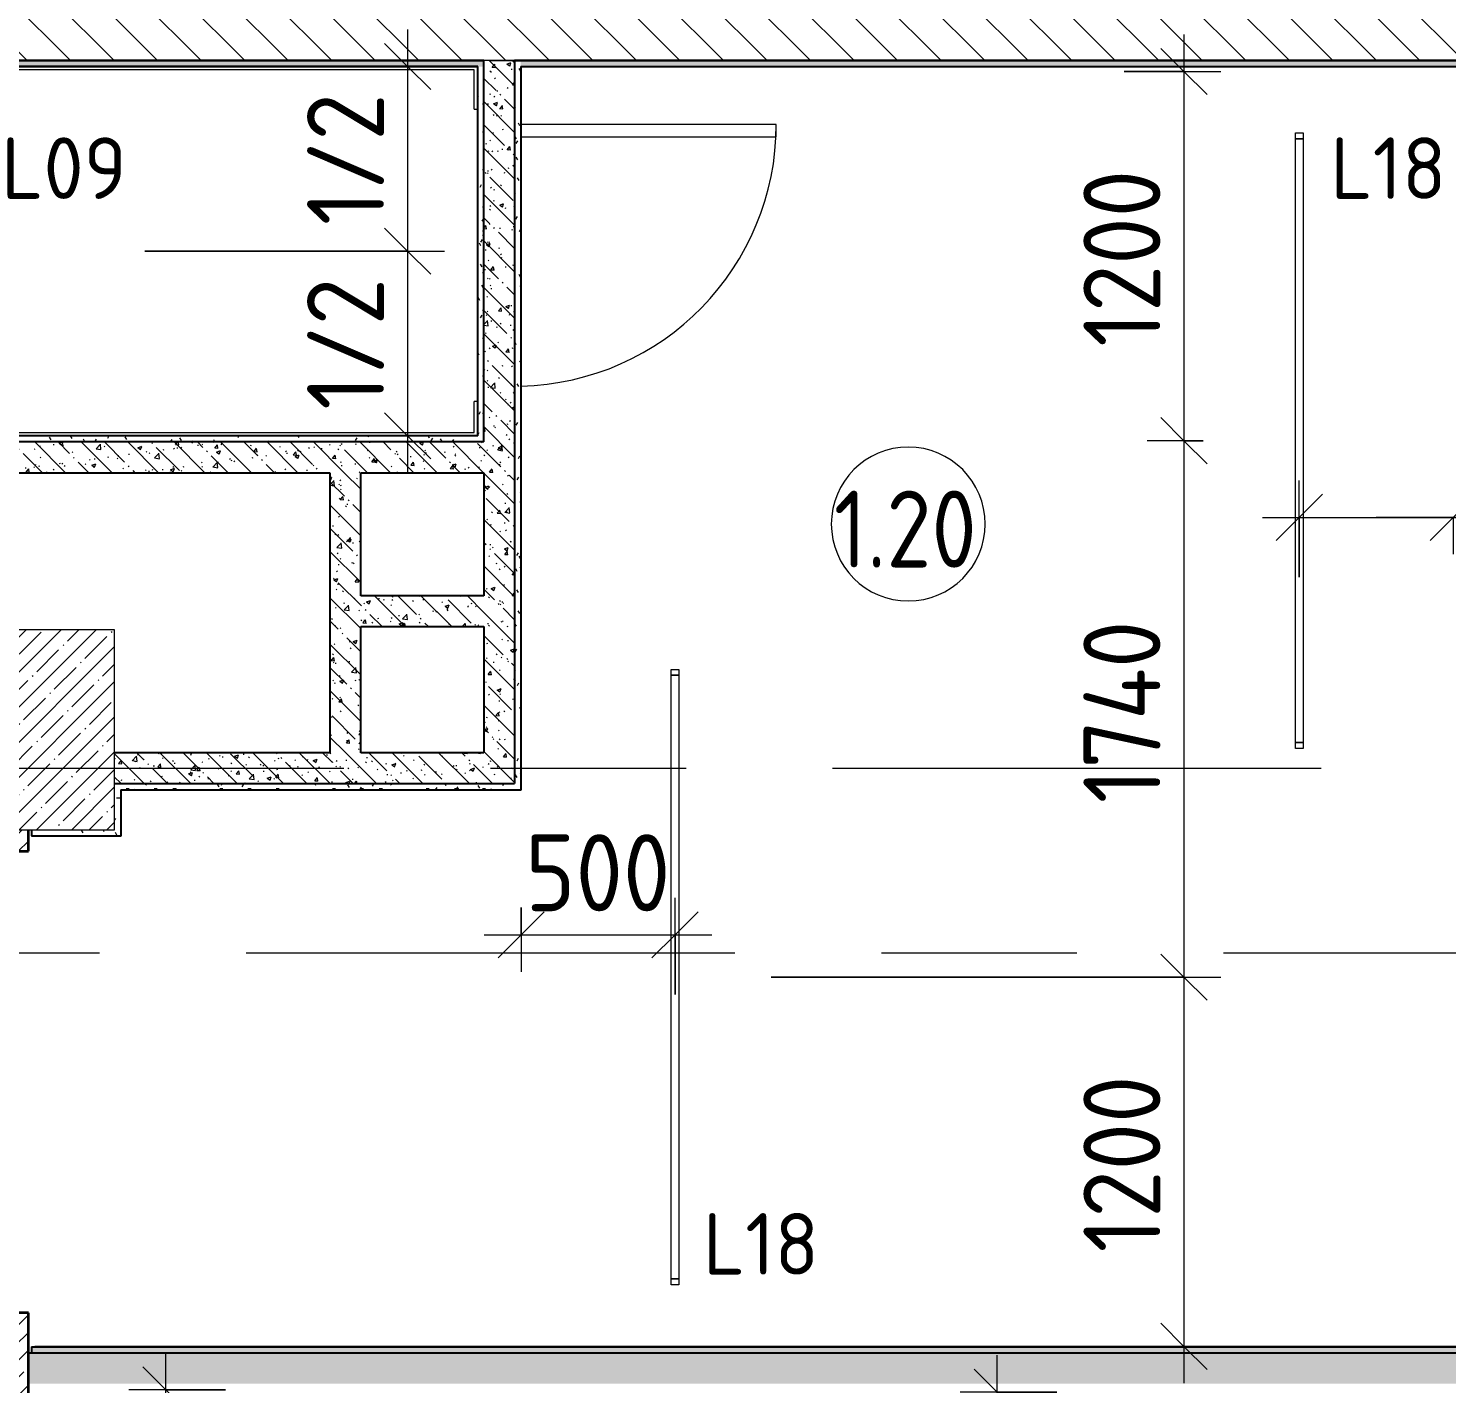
# Model space of a CAD drawing. Header units: millimetres. Extents: x 35802 to 233035, y -8553 to 29000.
# Drawn here: x 75700 to 80308, y 9100 to 13504 of the extents above; entities that cross this region are included whole.
import ezdxf

# ---------------------------------------------------------------- set-up
doc = ezdxf.new("R2010")
doc.units = ezdxf.units.MM
doc.linetypes.add('Осевая', pattern=[3175, 635, -476.25, 1587.5, -476.25])
for name, color, linetype, lineweight in [('A-ANNO-DIMS', 7, 'Continuous', 9), ('A-ANNO-DIMS-100', 7, 'Continuous', 9), ('A-AREA-IDEN', 7, 'Continuous', 9), ('A-DOOR', 7, 'Continuous', 9), ('A-DOOR-1', 7, 'Continuous', 13), ('A-WALL', 7, 'Continuous', 9), ('E-LITE-EQPM-IDEN', 7, 'Continuous', 9), ('I-WALL', 7, 'Continuous', 9), ('S-COLS', 7, 'Continuous', 9), ('Оси-2', 7, 'Осевая', 9)]:
    doc.layers.add(name, color=color, linetype=linetype, lineweight=lineweight)
for name, color, linetype, lineweight, true_color in [('A-WALL-1', 7, 'Continuous', 35, 0x3c3c3c), ('A-WALL-2', 7, 'Continuous', 25, 0x3c3c3c), ('A-WALL-FNSH-2', 7, 'Continuous', 13, 0x3c3c3c), ('E-LITE-EQPM-1', 1, 'Continuous', 9, 0xff0000)]:
    doc.layers.add(name, color=color, linetype=linetype, lineweight=lineweight, true_color=true_color)
doc.styles.add('GOST Common', font='GOST_Common.ttf', dxfattribs={"height": 200})
doc.styles.add('GOST Common_1', font='GOST_Common.ttf', dxfattribs={"width": 0.9, "height": 250})
doc.styles.add('ISOCPEUR', font='isocpeur.ttf', dxfattribs={"width": 0.9, "height": 250})
doc.dimstyles.new('ISO-2_5_0_9К_БОЛЬШОЙ', dxfattribs={"dimscale": 304.8, "dimtxt": 248.995294, "dimasz": 0.492126, "dimexe": 0.393701, "dimexo": 0.984252, "dimgap": 0, "dimtad": 1, "dimdec": 0, "dimrnd": 10, "dimzin": 0, "dimdsep": 46, "dimtxsty": 'ISOCPEUR', "dimblk1": 'OBLIQUE', "dimblk2": 'OBLIQUE', "dimsah": 1, "dimcen": 0.09, "dimdle": 0.393701, "dimazin": 0, "dimtfac": 1, "dimtdec": 4, "dimtix": 1, "dimtmove": 0, "dimatfit": 3, "dimfxl": 1, "dimtvp": 1, "dimtolj": 1, "dimtzin": 0, "dimarcsym": 2})
doc.dimstyles.new('ISO-2_5_0_9К_БОЛЬШОЙ_2', dxfattribs={"dimscale": 304.8, "dimtxt": 248.995294, "dimasz": 0.492126, "dimexe": 0.393701, "dimexo": 0.984252, "dimgap": 0, "dimtad": 1, "dimdec": 0, "dimrnd": 10, "dimzin": 0, "dimdsep": 46, "dimtxsty": 'ISOCPEUR', "dimblk1": 'OBLIQUE', "dimblk2": 'OBLIQUE', "dimsah": 1, "dimcen": 0.09, "dimdle": 0.393701, "dimazin": 0, "dimtfac": 1, "dimtdec": 4, "dimtix": 1, "dimtmove": 1, "dimatfit": 3, "dimfxl": 1, "dimtvp": 1, "dimtolj": 1, "dimtzin": 0, "dimarcsym": 2})
pattern_1 = [(135, (0, 0), (-75.43415, -75.43415), [106.68, -17.78, 3.556, -17.78]), (135, (0, 75.39), (-75.43415, -75.43415), []), (50, (0, 0), (127.52922, -11.15758), [13.335, -146.685]), (355, (0, 0), (-24.66966, 133.74002), [10.668, -117.348]), (100.451, (10.63, -0.93), (102.85973, 122.58178), [11.333, -124.663]), (46.184, (0, 35.56), (189.75516, -29.43036), [20.002, -220.027]), (96.636, (15.81, 33.1), (166.1822, 173.1996), [17, -186.995]), (351.184, (0, 35.56), (166.18393, 173.19757), [16.002, -176.022]), (21, (17.78, 26.67), (106.13027, -71.58603), [13.335, -146.685]), (326, (17.78, 26.67), (43.26188, 128.93175), [10.668, -117.348]), (71.451, (26.62, 20.7), (149.39198, 57.34505), [11.333, -124.663]), (37.5, (0, 0), (2.162228, 59.188357), [3.353, -112.573, 3.353, -115.773, -117.792]), (37.5, (0, 0), (2.162228, 59.188357), [-235.052, 3.353, -114.44]), (7.5, (0, 0), (46.773857, 70.126152), [3.353, -64.567, 3.353, -109.906, -44.894]), (7.5, (0, 0), (46.773857, 70.126152), [-181.178, 3.353, -41.542]), (327.5, (-39.65, 0), (94.91367, -4.010093), [3.353, -41.097, 3.353, -135.331, -184.023]), (327.5, (-39.65, 0), (94.91367, -4.010093), [-183.134, 3.353, -180.67]), (317.5, (-57.43, 0), (103.69057, 17.79882), [3.353, -54.432, 3.353, -88.748, -130.683]), (317.5, (-57.43, 0), (103.69057, 17.79882), [-149.885, 3.353, -127.33])]
pattern_2 = [(0, (0, 0), (121.92, 30.48), [10.058, -81.382, 10.058, -81.382, -487.68]), (0, (0, 0), (121.92, 30.48), [-182.88, 10.058, -172.822, 10.058, -81.382, -213.36]), (0, (0, 0), (121.92, 30.48), [-457.2, 10.058, -50.902, 10.058, -142.342]), (120, (45.72, 15.24), (-87.356454, 90.345817), [10.058, -81.382, 10.058, -81.382, -487.68]), (120, (45.72, 15.24), (-87.356454, 90.345817), [-182.88, 10.058, -172.822, 10.058, -81.382, -213.36]), (120, (45.72, 15.24), (-87.356454, 90.345817), [-457.2, 10.058, -50.902, 10.058, -142.342]), (240, (60.96, 76.2), (-34.563546, -120.825817), [10.058, -81.382, 10.058, -81.382, -487.68]), (240, (60.96, 76.2), (-34.563546, -120.825817), [-182.88, 10.058, -172.822, 10.058, -81.382, -213.36]), (240, (60.96, 76.2), (-34.563546, -120.825817), [-457.2, 10.058, -50.902, 10.058, -142.342])]

# ---------------------------------------------------------------- blocks, each defined once
blk = doc.blocks.new('BSC_Колонна _Прямоугольная - 650х500-23287315-План расстановки осветительного оборудования 1 этажа в осях 12-23')
at = {"layer": 'S-COLS'}
h = blk.add_hatch(dxfattribs=at)
h.set_pattern_fill('FP_32', color=256, style=0, pattern_type=2)
h.set_pattern_definition([(135, (11225, -75730), (-57.02463, -57.02463), []), (135, (11225, -75672.975), (-57.02463, -57.02463), [100.806, -20.161, 3.353, -16.808])])
h.paths.add_polyline_path([(325, -250), (325, 250), (-325, 250), (-325, -250), (169.3, -250)])
for p, q in [((325, 250), (-325, 250)), ((-325, 250), (-325, -250)), ((325, -250), (325, 250)), ((-325, -250), (325, -250))]:
    blk.add_line(p, q, dxfattribs=at)
blk = doc.blocks.new('110_Дверь_СКБ_1Ст_Внутренняя1 - Д-7_п__950x2100h_Туалет EW30-32892359-План расстановки осветительного оборудования 1 этажа в осях 12-23')
at = {"layer": 'A-DOOR'}
blk.add_arc((-412.5, 50), 850, 1.3527, 90, dxfattribs=at)
at = {"layer": 'A-DOOR-1'}
for p, q in [((-412.5, 900), (-412.5, 70)), ((-372.5, 900), (-412.5, 900)), ((-372.5, 70), (-372.5, 900))]:
    blk.add_line(p, q, dxfattribs=at)
blk = doc.blocks.new('Downlight - Strip - 2000 мм-27655400-План расстановки осветительного оборудования 1 этажа в осях 12-23')
at = {"layer": 'E-LITE-EQPM-1'}
for p, q in [((-1000, -231.3), (-1000, -205.9)), ((-1000, -205.9), (-980.9, -205.9)), ((-980.9, -231.3), (-980.9, -205.9)), ((-980.9, -205.9), (981, -205.9)), ((-980.9, -205.9), (-980.9, -231.3)), ((-980.9, -231.3), (-980.9, -205.9)), ((-980.9, -205.9), (981, -205.9)), ((981, -205.9), (981, -231.3)), ((981, -231.3), (981, -205.9)), ((981, -205.9), (1000, -205.9)), ((981, -205.9), (981, -231.3)), ((1000, -205.9), (1000, -231.3)), ((-980.9, -231.3), (-1000, -231.3)), ((981, -231.3), (-980.9, -231.3)), ((981, -231.3), (-980.9, -231.3)), ((1000, -231.3), (981, -231.3))]:
    blk.add_line(p, q, dxfattribs=at)
blk = doc.blocks.new('Марка_Помещения - Номер-25198446-План расстановки осветительного оборудования 1 этажа в осях 12-23')
at = {"layer": 'A-AREA-IDEN'}
for start, end in [(360, 180), (180, 360)]:
    blk.add_arc((0, 0), 2.5, start, end, dxfattribs=at)
blk = doc.blocks.new('DIMBLOCK153-План расстановки осветительного оборудования 1 этажа в осях 12-23')
at = {"layer": 'A-ANNO-DIMS-100', "lineweight": 20}
for p, q in [((76932, 13380), (76857, 13455)), ((76932, 13380), (77007, 13305)), ((76932, 12780), (76857, 12855)), ((76932, 12780), (77007, 12705))]:
    blk.add_line(p, q, dxfattribs=at)
at = {"layer": 'A-ANNO-DIMS-100'}
for p, q in [((76932, 13500), (76932, 12780)), ((76738.1, 13380), (77052, 13380)), ((76932, 13380), (76738.1, 13380)), ((76078.2, 12780), (77052, 12780)), ((76932, 12780), (76078.2, 12780))]:
    blk.add_line(p, q, dxfattribs=at)
at = {"layer": 'A-ANNO-DIMS-100', "color": 0, "insert": (76605.4, 12864.5), "char_height": 250, "width": 517.144, "attachment_point": 1, "rotation": 90, "line_spacing_factor": 1.149209, "style": 'ISOCPEUR'}
blk.add_mtext('1/2', dxfattribs=at)
blk = doc.blocks.new('_Oblique')
at = {"color": 0, "linetype": 'ByBlock', "lineweight": -2}
blk.add_line((-0.5, -0.5), (0.5, 0.5), dxfattribs=at)
blk = doc.blocks.new('DIMBLOCK154-План расстановки осветительного оборудования 1 этажа в осях 12-23')
at = {"layer": 'A-ANNO-DIMS-100', "lineweight": 20}
for p, q in [((76932, 12780), (76857, 12855)), ((76932, 12780), (77007, 12705)), ((76932, 12180), (76857, 12255)), ((76932, 12180), (77007, 12105))]:
    blk.add_line(p, q, dxfattribs=at)
at = {"layer": 'A-ANNO-DIMS-100'}
for p, q in [((76078.2, 12780), (77052, 12780)), ((76932, 12780), (76078.2, 12780)), ((76932, 12780), (76932, 12060)), ((76738.1, 12180), (77052, 12180)), ((76932, 12180), (76738.1, 12180))]:
    blk.add_line(p, q, dxfattribs=at)
at = {"layer": 'A-ANNO-DIMS-100', "color": 0, "insert": (76605.4, 12264.5), "char_height": 250, "width": 517.144, "attachment_point": 1, "rotation": 90, "line_spacing_factor": 1.149209, "style": 'ISOCPEUR'}
blk.add_mtext('1/2', dxfattribs=at)
blk = doc.blocks.new('DIMBLOCK162-План расстановки осветительного оборудования 1 этажа в осях 12-23')
at = {"layer": 'A-ANNO-DIMS-100'}
for p, q in [((76146.9, 8360.3), (76146.9, 9200)), ((76340.8, 9080), (76026.9, 9080)), ((76146.9, 9080), (76340.8, 9080)), ((75910.4, 8360.3), (76266.9, 8360.3)), ((76146.9, 8360.3), (75910.4, 8360.3))]:
    blk.add_line(p, q, dxfattribs=at)
at = {"layer": 'A-ANNO-DIMS-100', "lineweight": 20}
for p, q in [((76146.9, 9080), (76071.9, 9155)), ((76146.9, 9080), (76221.9, 9005)), ((76146.9, 8360.3), (76071.9, 8435.3)), ((76146.9, 8360.3), (76221.9, 8285.3))]:
    blk.add_line(p, q, dxfattribs=at)
at = {"layer": 'A-ANNO-DIMS-100', "color": 0, "insert": (75820.3, 8504.7), "char_height": 250, "width": 517.144, "attachment_point": 1, "rotation": 90, "line_spacing_factor": 1.149209, "style": 'ISOCPEUR'}
blk.add_mtext('1/2', dxfattribs=at)
blk = doc.blocks.new('DIMBLOCK208-План расстановки осветительного оборудования 1 этажа в осях 12-23')
at = {"layer": 'A-ANNO-DIMS-100'}
for p, q in [((78847.7, 8179.5), (78847.7, 9192)), ((79041.7, 9072), (78727.7, 9072)), ((78847.7, 9072), (79041.7, 9072)), ((78821.2, 8179.5), (78967.7, 8179.5)), ((78847.7, 8179.5), (78821.2, 8179.5))]:
    blk.add_line(p, q, dxfattribs=at)
at = {"layer": 'A-ANNO-DIMS-100', "lineweight": 20}
for p, q in [((78847.7, 9072), (78772.7, 9147)), ((78847.7, 9072), (78922.7, 8997)), ((78847.7, 8179.5), (78772.7, 8254.5)), ((78847.7, 8179.5), (78922.7, 8104.5))]:
    blk.add_line(p, q, dxfattribs=at)
at = {"layer": 'A-ANNO-DIMS-100', "color": 0, "insert": (78521.1, 8388.7), "char_height": 250, "width": 568.858, "attachment_point": 1, "rotation": 90, "line_spacing_factor": 1.149209, "style": 'ISOCPEUR'}
blk.add_mtext('890', dxfattribs=at)
blk = doc.blocks.new('DIMBLOCK239-План расстановки осветительного оборудования 1 этажа в осях 12-23')
at = {"layer": 'A-ANNO-DIMS-100'}
for p, q in [((77300.8, 10647), (77300.8, 10438.5)), ((77300.8, 10558.5), (77300.8, 10647)), ((77800.8, 10364.6), (77800.8, 10678.5)), ((77180.8, 10558.5), (77920.8, 10558.5)), ((77800.8, 10558.5), (77800.8, 10364.6))]:
    blk.add_line(p, q, dxfattribs=at)
at = {"layer": 'A-ANNO-DIMS-100', "lineweight": 20}
for p, q in [((77300.8, 10558.5), (77375.8, 10633.5)), ((77800.8, 10558.5), (77875.8, 10633.5)), ((77300.8, 10558.5), (77225.8, 10483.5)), ((77800.8, 10558.5), (77725.8, 10483.5))]:
    blk.add_line(p, q, dxfattribs=at)
at = {"layer": 'A-ANNO-DIMS-100', "color": 0, "insert": (77313.8, 10885.1), "char_height": 250, "width": 568.858, "attachment_point": 1, "line_spacing_factor": 1.149209, "style": 'ISOCPEUR'}
blk.add_mtext('500', dxfattribs=at)
blk = doc.blocks.new('DIMBLOCK240-План расстановки осветительного оборудования 1 этажа в осях 12-23')
at = {"layer": 'A-ANNO-DIMS-100'}
for p, q in [((79829, 11721.1), (79829, 12035)), ((79709, 11915), (80449, 11915)), ((79829, 11915), (79829, 11721.1)), ((80369.5, 11915), (80079, 11915)), ((80329, 11916), (80329, 11795)), ((80329, 11915), (80329, 11916)), ((80943.5, 11915), (80369.5, 11915))]:
    blk.add_line(p, q, dxfattribs=at)
at = {"layer": 'A-ANNO-DIMS-100', "lineweight": 20}
for p, q in [((79829, 11915), (79904, 11990)), ((80329, 11915), (80404, 11990)), ((79829, 11915), (79754, 11840)), ((80329, 11915), (80254, 11840))]:
    blk.add_line(p, q, dxfattribs=at)
at = {"layer": 'A-ANNO-DIMS-100', "color": 0, "insert": (80469.5, 12241.6), "char_height": 250, "width": 568.858, "attachment_point": 1, "line_spacing_factor": 1.149209, "style": 'ISOCPEUR'}
blk.add_mtext('500', dxfattribs=at)
blk = doc.blocks.new('DIMBLOCK241-План расстановки осветительного оборудования 1 этажа в осях 12-23')
at = {"layer": 'A-ANNO-DIMS-100'}
for p, q in [((79454.3, 13484), (79454.3, 12164)), ((79260.3, 13364), (79574.3, 13364)), ((79454.3, 13364), (79260.3, 13364)), ((79516.3, 12164), (79334.3, 12164)), ((79454.3, 12164), (79516.3, 12164))]:
    blk.add_line(p, q, dxfattribs=at)
at = {"layer": 'A-ANNO-DIMS-100', "lineweight": 20}
for p, q in [((79454.3, 13364), (79379.3, 13439)), ((79454.3, 13364), (79529.3, 13289)), ((79454.3, 12164), (79379.3, 12239)), ((79454.3, 12164), (79529.3, 12089))]:
    blk.add_line(p, q, dxfattribs=at)
at = {"layer": 'A-ANNO-DIMS-100', "color": 0, "insert": (79127.7, 12469.5), "char_height": 250, "width": 706.764, "attachment_point": 1, "rotation": 90, "line_spacing_factor": 1.149209, "style": 'ISOCPEUR'}
blk.add_mtext('1200', dxfattribs=at)
blk = doc.blocks.new('DIMBLOCK242-План расстановки осветительного оборудования 1 этажа в осях 12-23')
at = {"layer": 'A-ANNO-DIMS-100', "lineweight": 20}
for p, q in [((79454.3, 12164), (79379.3, 12239)), ((79454.3, 12164), (79529.3, 12089)), ((79454.3, 10421), (79379.3, 10496)), ((79454.3, 10421), (79529.3, 10346))]:
    blk.add_line(p, q, dxfattribs=at)
at = {"layer": 'A-ANNO-DIMS-100'}
for p, q in [((79516.3, 12164), (79334.3, 12164)), ((79454.3, 12164), (79454.3, 10421)), ((79454.3, 12164), (79516.3, 12164)), ((78113.5, 10421), (79574.3, 10421)), ((79454.3, 10421), (78113.5, 10421))]:
    blk.add_line(p, q, dxfattribs=at)
at = {"layer": 'A-ANNO-DIMS-100', "color": 0, "insert": (79127.7, 10986), "char_height": 250, "width": 735.494, "attachment_point": 1, "rotation": 90, "line_spacing_factor": 1.149209, "style": 'ISOCPEUR'}
blk.add_mtext('1740', dxfattribs=at)
blk = doc.blocks.new('DIMBLOCK243-План расстановки осветительного оборудования 1 этажа в осях 12-23')
at = {"layer": 'A-ANNO-DIMS-100', "lineweight": 20}
for p, q in [((79454.3, 10421), (79379.3, 10496)), ((79454.3, 10421), (79529.3, 10346)), ((79454.3, 9221), (79379.3, 9296)), ((79454.3, 9221), (79529.3, 9146))]:
    blk.add_line(p, q, dxfattribs=at)
at = {"layer": 'A-ANNO-DIMS-100'}
for p, q in [((78113.5, 10421), (79574.3, 10421)), ((79454.3, 10421), (78113.5, 10421)), ((79454.3, 10421), (79454.3, 9101)), ((79260.3, 9221), (79574.3, 9221)), ((79454.3, 9221), (79260.3, 9221))]:
    blk.add_line(p, q, dxfattribs=at)
at = {"layer": 'A-ANNO-DIMS-100', "color": 0, "insert": (79127.7, 9526.5), "char_height": 250, "width": 706.764, "attachment_point": 1, "rotation": 90, "line_spacing_factor": 1.149209, "style": 'ISOCPEUR'}
blk.add_mtext('1200', dxfattribs=at)

msp = doc.modelspace()

# ---------------------------------------------------------------- hatches: boundary and pattern name
at = {"layer": 'I-WALL'}
h = msp.add_hatch(dxfattribs=at)
h.set_pattern_fill('FP_20', color=256, style=0, pattern_type=2)
h.set_pattern_definition([(135, (0, 0), (-70.71068, -70.71068), [])])
h.paths.add_polyline_path([(84590, 13400), (84590, 13600), (68650, 13600), (68650, 13400), (83263.9, 13400)])
h = msp.add_hatch(dxfattribs=at)
h.set_pattern_fill('FP_67', color=256, style=0, pattern_type=2)
h.set_pattern_definition(pattern_2)
h.paths.add_polyline_path([(77179.8, 13380), (77179.8, 13400), (73640, 13400), (73640, 13380), (77159.8, 13380)])
h = msp.add_hatch(dxfattribs=at)
h.set_pattern_fill('FP_67', color=256, style=0, pattern_type=2)
h.set_pattern_definition(pattern_2)
h.paths.add_polyline_path([(77159.8, 12160), (77179.8, 12160), (77179.8, 13380), (77159.8, 13380), (77159.8, 12180)])
h = msp.add_hatch(dxfattribs=at)
h.set_pattern_fill('FP_21', color=256, style=0, pattern_type=2)
h.set_pattern_definition(pattern_1)
h.paths.add_polyline_path([(77279.8, 11050), (77279.8, 13400), (77179.8, 13400), (77179.8, 11050)])
h = msp.add_hatch(dxfattribs=at)
h.set_pattern_fill('FP_67', color=256, style=0, pattern_type=2)
h.set_pattern_definition(pattern_2)
h.paths.add_polyline_path([(77299.8, 11050), (77299.8, 13400), (77279.8, 13400), (77279.8, 11050)])
h = msp.add_hatch(dxfattribs=at)
h.set_pattern_fill('FP_67', color=256, style=0, pattern_type=2)
h.set_pattern_definition(pattern_2)
h.paths.add_polyline_path([(77312.8, 13380), (82557, 13380), (82557, 13400), (77299.8, 13400), (77299.8, 13380)])
h = msp.add_hatch(dxfattribs=at)
h.set_pattern_fill('FP_67', color=256, style=0, pattern_type=2)
h.set_pattern_definition(pattern_2)
h.paths.add_polyline_path([(77159.8, 12160), (77159.8, 12180), (75460, 12180), (75460, 12160), (76008.9, 12160)])
h = msp.add_hatch(dxfattribs=at)
h.set_pattern_fill('FP_21', color=256, style=0, pattern_type=2)
h.set_pattern_definition(pattern_1)
h.paths.add_polyline_path([(77179.8, 12060), (77179.8, 12160), (75480, 12160), (75480, 12060), (76779.8, 12060)])
h = msp.add_hatch(dxfattribs=at)
h.set_pattern_fill('FP_21', color=256, style=0, pattern_type=2)
h.set_pattern_definition(pattern_1)
h.paths.add_polyline_path([(76679.8, 11150), (76779.8, 11150), (76779.8, 12060), (76679.8, 12060)])
h = msp.add_hatch(dxfattribs=at)
h.set_pattern_fill('FP_21', color=256, style=0, pattern_type=2)
h.set_pattern_definition(pattern_1)
h.paths.add_polyline_path([(77179.8, 11560), (77179.8, 11660), (76779.8, 11660), (76779.8, 11560)])
h = msp.add_hatch(dxfattribs=at)
h.set_pattern_fill('FP_21', color=256, style=0, pattern_type=2)
h.set_pattern_definition(pattern_1)
h.paths.add_polyline_path([(77179.8, 11050), (77179.8, 11150), (75980, 11150), (75980, 11050), (76008.9, 11050)])
h = msp.add_hatch(dxfattribs=at)
h.set_pattern_fill('FP_67', color=256, style=0, pattern_type=2)
h.set_pattern_definition(pattern_2)
h.paths.add_polyline_path([(77299.8, 11030), (77299.8, 11050), (75980, 11050), (75980, 11030), (76008.9, 11030)])
h = msp.add_hatch(dxfattribs=at)
h.set_pattern_fill('FP_67', color=256, style=0, pattern_type=2)
h.set_pattern_definition(pattern_2)
h.paths.add_polyline_path([(76000, 10900), (76000, 11030), (75980, 11030), (75980, 10900)])
h = msp.add_hatch(dxfattribs=at)
h.set_pattern_fill('FP_1', color=256, style=0, pattern_type=2)
h.set_pattern_definition([(45, (0, 0), (-57.02463, 57.02463), []), (45, (57.025, 0), (-57.02463, 57.02463), [100.806, -20.161, 3.353, -16.808])])
h.paths.add_polyline_path([(75700, 7900), (75700, 9330), (75480, 9330), (75480, 7900)])
h.paths.add_polyline_path([(75700, 10830), (75700, 10900), (75480, 10900), (75480, 10830)])
h = msp.add_hatch(dxfattribs=at)
h.set_pattern_fill('FP_67', color=256, style=0, pattern_type=2)
h.set_pattern_definition(pattern_2)
h.paths.add_polyline_path([(75980, 10880), (76000, 10880), (76000, 10900), (75710, 10900), (75710, 10880)])
h = msp.add_hatch(dxfattribs=at)
h.set_pattern_fill('FP_67', color=256, style=0, pattern_type=2)
h.set_pattern_definition(pattern_2)
h.paths.add_polyline_path([(80361.9, 9200), (80630, 9200), (80630, 9220), (75710, 9220), (75710, 9200), (79636.4, 9200)])
h = msp.add_hatch(dxfattribs=at)
h.set_pattern_fill('FP_21', color=256, style=0, pattern_type=2)
h.set_pattern_definition(pattern_1)
h.paths.add_polyline_path([(81812.9, 9100), (81830, 9100), (81830, 9200), (75700, 9200), (75700, 9100), (81730, 9100)])

# ---------------------------------------------------------------- linework, layer by layer
at = {"layer": 'A-WALL'}
msp.add_line((77279.8, 13400), (77179.8, 13400), dxfattribs=at)
at = {"layer": 'A-WALL-1'}
for p, q in [((75700, 10830), (75700, 10900)), ((75480, 10830), (75700, 10830)), ((75700, 9330), (75480, 9330)), ((75700, 7900), (75700, 9330))]:
    msp.add_line(p, q, dxfattribs=at)
at = {"layer": 'A-WALL-2'}
for p, q in [((73620, 13400), (77179.8, 13400)), ((77179.8, 13400), (73620, 13400)), ((77159.8, 13380), (73640, 13380)), ((77159.8, 12180), (77159.8, 13380)), ((77179.8, 12160), (77179.8, 13400)), ((77279.8, 13400), (84590, 13400)), ((77279.8, 13400), (77279.8, 11050)), ((82557, 13400), (77279.8, 13400)), ((77299.8, 13380), (82557, 13380)), ((77299.8, 13380), (77299.8, 11030)), ((77159.8, 12180), (75460, 12180)), ((77179.8, 12160), (75480, 12160)), ((75580, 12060), (76679.8, 12060)), ((76679.8, 12060), (76679.8, 11150)), ((76779.8, 12060), (77179.8, 12060)), ((76779.8, 11660), (76779.8, 12060)), ((77179.8, 12060), (77179.8, 11660)), ((77179.8, 11660), (76779.8, 11660)), ((76779.8, 11150), (76779.8, 11560)), ((76779.8, 11560), (77179.8, 11560)), ((77179.8, 11560), (77179.8, 11150)), ((76679.8, 11150), (75980, 11150)), ((77179.8, 11150), (76779.8, 11150)), ((75980, 11050), (77279.8, 11050)), ((76000, 11030), (77299.8, 11030)), ((76000, 11030), (76000, 10880)), ((75710, 10900), (75710, 10880)), ((75710, 10880), (76000, 10880)), ((75710, 9220), (75710, 9200)), ((75710, 9220), (80630, 9220)), ((75700, 9200), (80650, 9200))]:
    msp.add_line(p, q, dxfattribs=at)
at = {"layer": 'A-WALL-FNSH-2'}
for p, q in [((73641, 13379), (77158.8, 13379)), ((77158.8, 13379), (77158.8, 12181)), ((77300.8, 13379), (82557, 13379)), ((77300.8, 11029), (77300.8, 13379)), ((77158.8, 12181), (75459, 12181)), ((76001, 11029), (77300.8, 11029)), ((76001, 10879), (76001, 11029)), ((75710, 10880), (75710, 10879)), ((75710, 10879), (76001, 10879)), ((80629, 9221), (75720.5, 9221)), ((75720.5, 9221), (75720.5, 9220))]:
    msp.add_line(p, q, dxfattribs=at)
at = {"layer": 'I-WALL'}
for p, q in [((77148.8, 13369), (73651, 13369)), ((77148.8, 13241.1), (77148.8, 13369)), ((77148.8, 13241.1), (77159.8, 13241.1)), ((77148.8, 12191), (77148.8, 12291.1)), ((77159.8, 12291.1), (77148.8, 12291.1)), ((75449, 12191), (77148.8, 12191))]:
    msp.add_line(p, q, dxfattribs=at)
at = {"layer": 'Оси-2'}
for p, q in [((39101.6, 13400), (81650, 13400)), ((39101.6, 11100), (82250, 11100)), ((40371.6, 10500), (82250, 10500))]:
    msp.add_line(p, q, dxfattribs=at)

# ---------------------------------------------------------------- block references
at = {"layer": 'A-AREA-IDEN', "xscale": 99.99999999999993, "yscale": 99.99999999999993, "zscale": 99.99999999999993}
msp.add_blockref('Марка_Помещения - Номер-25198446-План расстановки осветительного оборудования 1 этажа в осях 12-23', (78558.6, 11893.3), dxfattribs=at)
at = {"layer": 'A-DOOR', "rotation": 270}
msp.add_blockref('110_Дверь_СКБ_1Ст_Внутренняя1 - Д-7_п__950x2100h_Туалет EW30-32892359-План расстановки осветительного оборудования 1 этажа в осях 12-23', (77229.8, 12778.6), dxfattribs=at)
at = {"layer": 'E-LITE-EQPM-1', "rotation": 90}
for p in [(79610.4, 12164), (77582.2, 10421)]:
    msp.add_blockref('Downlight - Strip - 2000 мм-27655400-План расстановки осветительного оборудования 1 этажа в осях 12-23', p, dxfattribs=at)
at = {"layer": 'S-COLS', "rotation": 270.0000000000007}
msp.add_blockref('BSC_Колонна _Прямоугольная - 650х500-23287315-План расстановки осветительного оборудования 1 этажа в осях 12-23', (75730, 11225), dxfattribs=at)

# ---------------------------------------------------------------- texts
at = {"layer": 'A-AREA-IDEN', "insert": (78316.7, 12001.9), "char_height": 250, "width": 606.076, "attachment_point": 1, "style": 'GOST Common_1'}
msp.add_mtext('1.20', dxfattribs=at)
at = {"layer": 'E-LITE-EQPM-IDEN', "char_height": 200, "attachment_point": 1, "style": 'GOST Common'}
for s, insert, width in [('L09', (75611.7, 13149.8), 529.114), ('L18', (79930, 13149.8), 472.996), ('L18', (77891.6, 9654.2), 472.996)]:
    msp.add_mtext(s, dxfattribs=dict(at, insert=insert, width=width))

# ---------------------------------------------------------------- dimensions: what is measured, and where the dimension line sits
at = {"layer": 'A-ANNO-DIMS'}
for base, p1, p2, override, picture, middle in [((76932, 12780), (77038.1, 13380), (75778.2, 12780), {"dimpost": '<>', "dimfxl": 1395.474053}, 'DIMBLOCK153-План расстановки осветительного оборудования 1 этажа в осях 12-23', (76807, 13080)), ((76932, 12180), (75778.2, 12780), (77038.1, 12180), {"dimpost": '<>', "dimfxl": 1395.474053}, 'DIMBLOCK154-План расстановки осветительного оборудования 1 этажа в осях 12-23', (76807, 12480)), ((76146.9, 9080), (76210.4, 8360.3), (76040.8, 9080), {"dimpost": '<>', "dimfxl": 739.410168}, 'DIMBLOCK162-План расстановки осветительного оборудования 1 этажа в осях 12-23', (76021.9, 8720.2))]:
    dim = msp.add_linear_dim(base=base, p1=p1, p2=p2, angle=90, text='1/2', dimstyle='ISO-2_5_0_9К_БОЛЬШОЙ', override=override, dxfattribs=at)
    dim.commit()
    dim.dimension.update_dxf_attribs({"geometry": picture, "text_midpoint": middle})
for base, p1, p2, override, picture, middle in [((79454.3, 12164), (79560.3, 13364), (79816.3, 12164), {"dimpost": '<>', "dimfxl": 1226.992539}, 'DIMBLOCK241-План расстановки осветительного оборудования 1 этажа в осях 12-23', (79329.3, 12764)), ((79454.3, 10421), (79816.3, 12164), (77813.5, 10421), {"dimpost": '<>', "dimfxl": 2655.036151}, 'DIMBLOCK242-План расстановки осветительного оборудования 1 этажа в осях 12-23', (79329.3, 11292.5)), ((79454.3, 9221), (77813.5, 10421), (79560.3, 9221), {"dimpost": '<>', "dimfxl": 2119.303704}, 'DIMBLOCK243-План расстановки осветительного оборудования 1 этажа в осях 12-23', (79329.3, 9821)), ((78847.7379656, 9072), (78521.1854332, 8179.5), (78741.6719484, 9072), {"dimpost": '<>', "dimfxl": 919.33158}, 'DIMBLOCK208-План расстановки осветительного оборудования 1 этажа в осях 12-23', (78722.7379656, 8625.75))]:
    dim = msp.add_linear_dim(base=base, p1=p1, p2=p2, angle=90, dimstyle='ISO-2_5_0_9К_БОЛЬШОЙ', override=override, dxfattribs=at)
    dim.commit()
    dim.dimension.update_dxf_attribs({"geometry": picture, "text_midpoint": middle})
dim = msp.add_linear_dim(base=(80329, 11915), p1=(79829, 12021.1), p2=(80329, 11616), dimstyle='ISO-2_5_0_9К_БОЛЬШОЙ_2', override={"dimpost": '<>', "dimfxl": 643.480984}, dxfattribs=at)
dim.commit()
dim.dimension.update_dxf_attribs({"geometry": 'DIMBLOCK240-План расстановки осветительного оборудования 1 этажа в осях 12-23', "text_midpoint": (80753.9, 12074.9), "dimtype": 160})
dim = msp.add_linear_dim(base=(77800.8, 10558.5), p1=(77300.8, 10947), p2=(77800.8, 10664.6), dimstyle='ISO-2_5_0_9К_БОЛЬШОЙ', override={"dimpost": '<>', "dimfxl": 574.250132}, dxfattribs=at)
dim.commit()
dim.dimension.update_dxf_attribs({"geometry": 'DIMBLOCK239-План расстановки осветительного оборудования 1 этажа в осях 12-23', "text_midpoint": (77550.8, 10683.5)})

doc.saveas('drawing.dxf')
